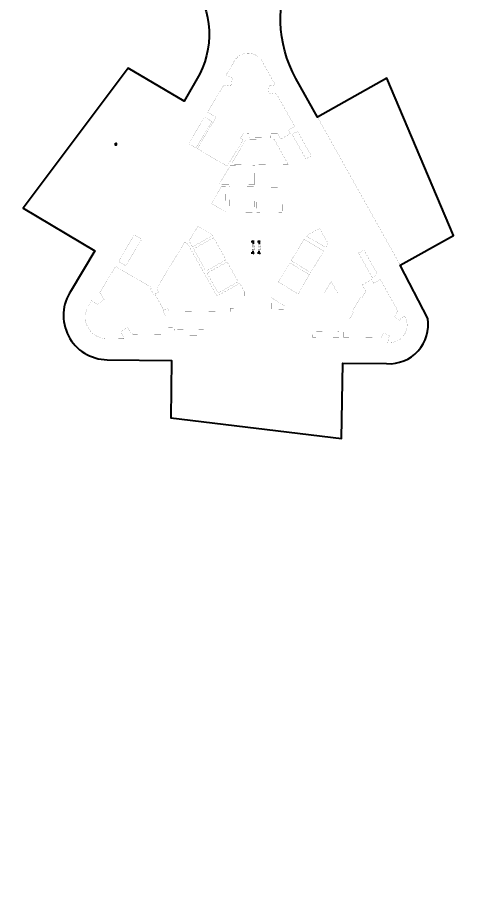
# Model space of a CAD drawing. Header units: metres. Extents: x 256329 to 886268, y -249371 to 355.
# Drawn here: x 283783.1 to 283831.2, y -676.7 to -582.3 of the extents above; entities that cross this region are included whole.
import ezdxf

# ---------------------------------------------------------------- set-up
doc = ezdxf.new("R2010")
doc.units = ezdxf.units.M
doc.header["$MEASUREMENT"] = 0
doc.header["$PDMODE"] = 35
doc.linetypes.add('DASHED', pattern=[0.75, 0.5, -0.25])
doc.layers.get('0').update_dxf_attribs({"lineweight": 18})
doc.layers.get('Defpoints').update_dxf_attribs({"lineweight": 20})
doc.layers.add('BLK_1_FLR_5_BLT_UP_AREA', color=7, linetype='Continuous', true_color=0x995f4c)
for name, color, linetype, lineweight in [('BLK_1_FLR_5_BLT_UP_AREA_DEDUCT', 14, 'DASHED', 9), ('BLK_1_FLR_5_EXIT_WIDTH_STAIR', 7, 'Continuous', 0), ('BLK_1_FLR_5_UNITFA', 7, 'Continuous', 0)]:
    doc.layers.add(name, color=color, linetype=linetype, lineweight=lineweight)
for name, color, linetype in [('BLK_1_FLR_5_CARPET_AREA', 34, 'Continuous'), ('BLK_1_FLR_5_FAR_AREA_DEDUCT', 7, 'Continuous'), ('BLK_1_FLR_5_LIFT_10', 251, 'Continuous'), ('BLK_1_FLR_5_LIFT_11', 251, 'Continuous'), ('BLK_1_FLR_5_LIFT_12', 251, 'Continuous'), ('BLK_1_FLR_5_LIFT_7', 251, 'Continuous'), ('BLK_1_FLR_5_LIFT_8', 251, 'Continuous'), ('BLK_1_FLR_5_LIFT_9', 251, 'Continuous')]:
    doc.layers.add(name, color=color, linetype=linetype)
doc.styles.get("Standard").update_dxf_attribs({"font": 'arial.ttf'})
doc.dimstyles.new('METRIC DIM', dxfattribs={"dimtxt": 0.23, "dimasz": 0.18, "dimexe": 0.1, "dimexo": 0.1, "dimgap": 0.09, "dimtad": 0, "dimzin": 0, "dimdsep": 46, "dimtxsty": 'Standard', "dimblk": 'OBLIQUE', "dimcen": 0, "dimdle": 0.1, "dimclrd": 147, "dimclre": 147, "dimclrt": 7, "dimadec": 0, "dimazin": 0, "dimtfac": 1, "dimtofl": 0, "dimtmove": 0, "dimatfit": 2, "dimfxl": 0.125, "dimtolj": 1, "dimtzin": 0, "dimarcsym": 0})

# ---------------------------------------------------------------- blocks, each defined once
blk = doc.blocks.new('_Oblique')
at = {"color": 0, "linetype": 'ByBlock', "lineweight": -2}
blk.add_line((-0.5, -0.5), (0.5, 0.5), dxfattribs=at)
blk = doc.blocks.new('*D148')
at = {"layer": 'BLK_1_FLR_5_EXIT_WIDTH_STAIR', "color": 147, "lineweight": -2, "transparency": 16777216}
for p, q in [((283808.670551, -606.187654), (283808.977614, -606.187654)), ((283808.877614, -606.087654), (283808.877614, -606.410954)), ((283808.670551, -607.389254), (283808.977614, -607.389254)), ((283808.877614, -607.489254), (283808.877614, -607.165954))]:
    blk.add_line(p, q, dxfattribs=at)
at = {"layer": 'Defpoints', "color": 0, "transparency": 16777216}
for p in [(283808.570551, -606.187654), (283808.570551, -607.389254), (283808.877614, -607.389254)]:
    blk.add_point(p, dxfattribs=at)
at = {"layer": 'BLK_1_FLR_5_EXIT_WIDTH_STAIR', "color": 147, "lineweight": -2, "transparency": 16777216, "xscale": 0.18, "yscale": 0.18, "zscale": 0.18}
for p, rotation in [((283808.877614, -606.187654), 90), ((283808.877614, -607.389254), 270)]:
    blk.add_blockref('_Oblique', p, dxfattribs=dict(at, rotation=rotation))
at = {"layer": 'BLK_1_FLR_5_EXIT_WIDTH_STAIR', "color": 7, "transparency": 16777216, "insert": (283808.877614, -606.788454), "char_height": 0.23, "attachment_point": 5, "rotation": 90}
blk.add_mtext('\\A1;1.20', dxfattribs=at)
blk = doc.blocks.new('*D149')
at = {"layer": 'BLK_1_FLR_5_EXIT_WIDTH_STAIR', "color": 147, "lineweight": -2, "transparency": 16777216}
for p, q in [((283808.009605, -606.187654), (283808.316668, -606.187654)), ((283808.216668, -606.087654), (283808.216668, -606.410954)), ((283808.009605, -607.389254), (283808.316668, -607.389254)), ((283808.216668, -607.489254), (283808.216668, -607.165954))]:
    blk.add_line(p, q, dxfattribs=at)
at = {"layer": 'Defpoints', "color": 0, "transparency": 16777216}
for p in [(283807.909605, -606.187654), (283807.909605, -607.389254), (283808.216668, -607.389254)]:
    blk.add_point(p, dxfattribs=at)
at = {"layer": 'BLK_1_FLR_5_EXIT_WIDTH_STAIR', "color": 147, "lineweight": -2, "transparency": 16777216, "xscale": 0.18, "yscale": 0.18, "zscale": 0.18}
for p, rotation in [((283808.216668, -606.187654), 90), ((283808.216668, -607.389254), 270)]:
    blk.add_blockref('_Oblique', p, dxfattribs=dict(at, rotation=rotation))
at = {"layer": 'BLK_1_FLR_5_EXIT_WIDTH_STAIR', "color": 7, "transparency": 16777216, "insert": (283808.216668, -606.788454), "char_height": 0.23, "attachment_point": 5, "rotation": 90}
blk.add_mtext('\\A1;1.20', dxfattribs=at)

msp = doc.modelspace()

# ---------------------------------------------------------------- linework, layer by layer
at = {"layer": 'BLK_1_FLR_5_BLT_UP_AREA', "color": 14, "elevation": -101.115754}
msp.add_lwpolyline([(283801.318688, -578.016672, -0.299105), (283802.539371, -588.312459), (283800.868789, -591.241674), (283794.917702, -587.69665), (283783.737389, -602.62201), (283791.37194, -607.172726), (283788.846193, -611.403779, 0.598094), (283792.659891, -618.779826), (283799.526036, -618.876308), (283799.440674, -624.953058), (283817.642498, -627.181588), (283817.755714, -619.132469), (283822.433062, -619.198194, 0.48087), (283826.807508, -614.385254), (283823.891278, -608.704702), (283829.550933, -605.542004), (283822.45008, -588.78484), (283815.065678, -592.91183), (283812.763747, -588.792997, -0.247903), (283812.492363, -576.790327)], format="xyb", dxfattribs=at)
at = {"layer": 'BLK_1_FLR_5_BLT_UP_AREA_DEDUCT', "color": 14, "linetype": 'ByBlock', "const_width": 0.01}
for points, elevation in [([(283810.715647, -590.458637), (283809.833874, -590.350702), (283809.92865, -589.576433), (283810.579718, -589.497498), (283809.213087, -587.052193, 0.634765), (283806.117346, -587.12795), (283805.341372, -588.430757, 0.019002), (283806.002251, -588.719406), (283805.894345, -589.60094), (283805.103492, -589.504134), (283803.368538, -592.413543), (283804.270279, -592.951274), (283803.962975, -593.466603), (283802.291285, -596.27758), (283805.453468, -598.162466), (283807.12923, -595.351099), (283806.872952, -595.198341), (283807.193954, -594.659807), (283807.767809, -594.667877), (283807.792576, -595.117977), (283810.069636, -595.15), (283810.075964, -594.700045), (283810.845925, -594.710873), (283811.157786, -595.269225), (283812.171199, -594.704896), (283811.951397, -594.311436), (283812.650302, -593.921794)], 0.143347), ([(283798.600815, -613.577602), (283798.710093, -613.500111), (283797.752483, -611.777464), (283797.632892, -611.844501), (283797.302942, -611.253612), (283797.396162, -611.097219), (283794.484803, -609.361102), (283793.582976, -608.82332), (283791.890545, -611.661422), (283792.357015, -612.317482), (283791.594232, -612.896052, 0.019406), (283791.031741, -612.455653), (283790.726667, -612.967853, 0.608204), (283792.68854, -616.5303), (283794.465824, -616.555274, 0.020798), (283794.144567, -615.824147), (283794.782893, -615.320406), (283795.388529, -616.087849), (283799.181637, -616.141712), (283799.192996, -615.341793), (283799.642978, -615.348182), (283799.658667, -614.192011), (283798.938484, -614.182239)], -202.32684), ([(283817.509336, -614.434534), (283817.492979, -615.601651), (283817.492979, -615.601651), (283817.886049, -615.607233), (283817.87469, -616.407152), (283821.796511, -616.462843), (283822.133963, -615.896953), (283822.734346, -616.254974, 0.042942), (283822.558835, -616.950033), (283822.744696, -616.952645, 0.577379), (283824.385596, -614.200289), (283824.34641, -614.130173, 0.037429), (283823.773672, -614.569733), (283823.245628, -614.25485), (283823.639839, -613.593776), (283821.764643, -610.237055), (283821.066234, -610.627214), (283820.846769, -610.234358), (283819.831718, -610.801222), (283820.224778, -611.505052), (283819.866326, -612.106311), (283819.732821, -612.038896), (283818.746851, -613.69272), (283818.880367, -613.760131), (283818.470709, -614.447284), (283817.509336, -614.434534)], -202.32684)]:
    msp.add_lwpolyline(points, format="xyb", close=True, dxfattribs=dict(at, elevation=elevation))
for points, elevation in [([(283802.156245, -596.211218), (283803.837677, -593.391562), (283803.054872, -592.924955), (283801.373527, -595.744464)], 0.559963), ([(283814.413154, -597.057266), (283813.837269, -597.379144), (283812.375405, -594.762321), (283812.950774, -594.440896)], 0.559963), ([(283811.980333, -598.012042), (283810.467402, -595.305609), (283810.067527, -595.299985), (283810.067527, -595.299985), (283807.762871, -595.267574), (283807.762871, -595.267574), (283807.474273, -595.263515), (283805.883909, -597.928614)], -202.450413), ([(283805.795713, -598.077695), (283808.41082, -598.113955), (283808.394181, -600.108294), (283804.612428, -600.061527), (283805.795713, -598.077695)], 0.019774), ([(283805.291419, -600.321309), (283805.254121, -602.989838), (283803.792957, -602.118915), (283804.868237, -600.315349)], -303.574718), ([(283805.691441, -600.322485), (283808.391178, -600.360219), (283808.350807, -603.061629), (283805.651466, -603.0239)], -303.574718), ([(283808.641153, -600.363713), (283811.34089, -600.401446), (283811.303333, -603.088528), (283808.601444, -603.05408)], -303.574718), ([(283801.750594, -606.753138), (283803.932626, -605.538248), (283802.329391, -604.572312), (283801.405989, -606.130616)], -303.574718), ([(283815.945943, -606.824968), (283816.202328, -606.387665), (283815.292857, -604.779726), (283813.866771, -605.586339)], -303.574718), ([(283794.668566, -608.77178), (283796.349997, -605.952124), (283795.567192, -605.485517), (283793.885848, -608.305026)], -202.407773), ([(283804.011947, -605.777461), (283801.913725, -606.950111), (283801.88081, -606.972396), (283803.190013, -609.332579), (283805.329216, -608.134449)], -202.438533), ([(283814.360517, -609.488879), (283815.737839, -607.176896), (283813.635088, -605.916932), (283812.254562, -608.234294)], -303.574718), ([(283821.483371, -609.706915), (283820.018768, -607.086528), (283819.442826, -607.408273), (283820.906036, -610.027506)], -202.450413), ([(283805.448753, -608.354927), (283803.317254, -609.550451), (283804.497229, -611.65944), (283806.629828, -610.466737)], -303.66), ([(283813.004255, -611.765511), (283810.898299, -610.510926), (283812.132815, -608.455354), (283814.232568, -609.703656)], -303.574718), ([(283817.238149, -611.712954), (283815.785063, -611.692939), (283816.528724, -610.444409)], -303.574718), ([(283811.651984, -613.399297), (283811.651984, -613.399297), (283811.654575, -613.06116), (283811.654575, -613.06116), (283810.15186, -612.167253), (283810.135302, -613.37001)], -202.438533), ([(283802.919083, -616.210435), (283802.927497, -615.560504), (283799.876118, -615.512729), (283799.867597, -616.170932)], -202.450413), ([(283817.359227, -616.413871), (283814.541882, -616.374265), (283814.551117, -615.723906), (283817.369347, -615.768072)], -101.193405)]:
    msp.add_lwpolyline(points, close=True, dxfattribs=dict(at, elevation=elevation))
at = {"layer": 'BLK_1_FLR_5_CARPET_AREA', "color": 14}
msp.add_lwpolyline([(283793.547202, -595.708965), (283793.633103, -595.708965), (283793.633103, -595.909302), (283793.547202, -595.909302)], close=True, dxfattribs=at)
at = {"layer": 'BLK_1_FLR_5_FAR_AREA_DEDUCT', "color": 14, "const_width": 0.01, "elevation": -303.776997}
msp.add_lwpolyline([(283806.799674, -610.634992), (283807.147639, -611.260794), (283807.300316, -611.535025), (283807.273709, -613.335884), (283805.776745, -613.32049), (283805.771865, -613.666468), (283799.264118, -613.574571), (283799.102907, -613.285914), (283798.707409, -613.501574), (283797.752591, -611.777404), (283798.145127, -611.557368), (283797.941102, -611.237896), (283800.931109, -606.218898), (283801.231796, -606.398028), (283804.373622, -611.99235)], close=True, dxfattribs=at)
at = {"layer": 'BLK_1_FLR_5_LIFT_10', "color": 1, "linetype": 'ByBlock', "const_width": 0.01, "elevation": -202.438533}
msp.add_lwpolyline([(283804.011947, -605.777461), (283801.913725, -606.950111), (283801.88081, -606.972396), (283803.190013, -609.332579), (283805.329216, -608.134449)], close=True, dxfattribs=at)
at = {"layer": 'BLK_1_FLR_5_LIFT_11', "color": 1, "linetype": 'ByBlock', "const_width": 0.01, "elevation": -303.574718}
msp.add_lwpolyline([(283805.691441, -600.322485), (283808.391178, -600.360219), (283808.350807, -603.061629), (283805.651466, -603.0239)], close=True, dxfattribs=at)
at = {"layer": 'BLK_1_FLR_5_LIFT_12', "color": 2, "linetype": 'ByBlock', "const_width": 0.01, "elevation": -303.574718}
msp.add_lwpolyline([(283808.641153, -600.363713), (283811.34089, -600.401446), (283811.303333, -603.088528), (283808.601444, -603.05408)], close=True, dxfattribs=at)
at = {"layer": 'BLK_1_FLR_5_LIFT_7', "color": 1, "linetype": 'ByBlock', "const_width": 0.01, "elevation": -303.574718}
msp.add_lwpolyline([(283814.360517, -609.488879), (283815.737839, -607.176896), (283813.635088, -605.916932), (283812.254562, -608.234294)], close=True, dxfattribs=at)
at = {"layer": 'BLK_1_FLR_5_LIFT_8', "color": 1, "linetype": 'ByBlock', "const_width": 0.01, "elevation": -303.574718}
msp.add_lwpolyline([(283813.004255, -611.765511), (283810.898299, -610.510926), (283812.132815, -608.455354), (283814.232568, -609.703656)], close=True, dxfattribs=at)
at = {"layer": 'BLK_1_FLR_5_LIFT_9', "color": 1, "linetype": 'ByBlock', "const_width": 0.01, "elevation": -303.66}
msp.add_lwpolyline([(283805.448753, -608.354927), (283803.317254, -609.550451), (283804.497229, -611.65944), (283806.629828, -610.466737)], close=True, dxfattribs=at)
at = {"layer": 'BLK_1_FLR_5_UNITFA', "color": 8, "linetype": 'ByBlock', "const_width": 0.01}
msp.add_lwpolyline([(283822.45008, -588.78484), (283815.065678, -592.91183), (283823.891278, -608.704702), (283829.550933, -605.542004)], close=True, dxfattribs=at)

# ---------------------------------------------------------------- dimensions: what is measured, and where the dimension line sits
at = {"layer": 'BLK_1_FLR_5_EXIT_WIDTH_STAIR', "color": 7}
for base, p1, p2, picture, middle in [((283808.216668, -607.389254, -101.239328), (283807.909605, -606.187654, -101.239328), (283807.909605, -607.389254, -101.239328), '*D149', (283808.216668, -606.788454, -101.239328)), ((283808.877614, -607.389254, -101.239328), (283808.570551, -606.187654, -101.239328), (283808.570551, -607.389254, -101.239328), '*D148', (283808.877614, -606.788454, -101.239328))]:
    dim = msp.add_linear_dim(base=base, p1=p1, p2=p2, angle=90, dimstyle='METRIC DIM', override={"dimfxl": 0.18}, dxfattribs=at)
    dim.commit()
    dim.dimension.update_dxf_attribs({"geometry": picture, "text_midpoint": middle})

doc.saveas('drawing.dxf')
